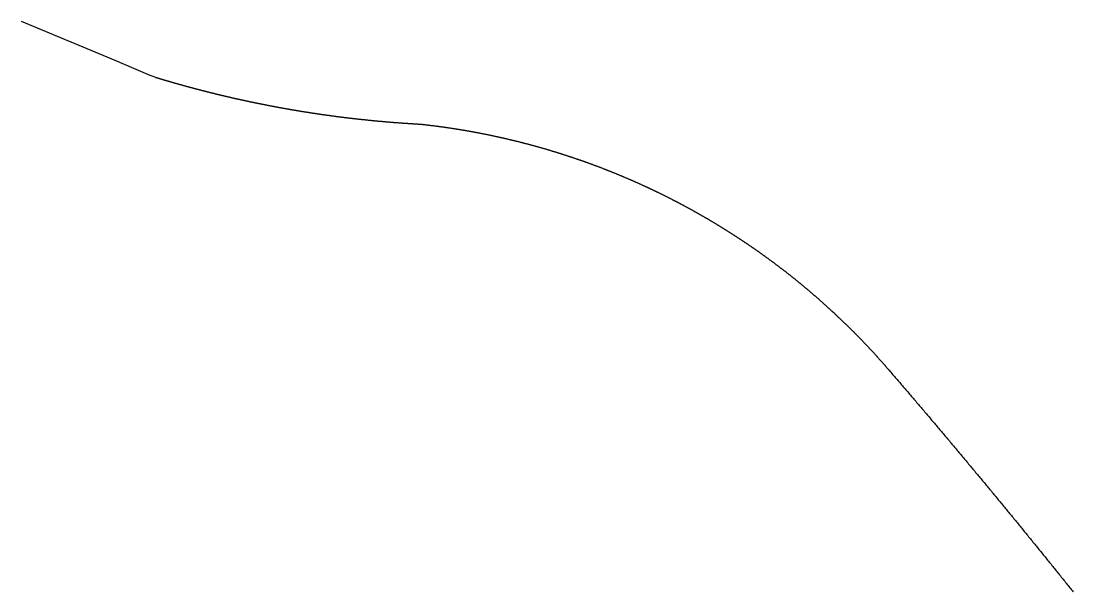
# Model space of a CAD drawing. Header units: millimetres. Extents: x 341926 to 344122, y 7366456 to 7369032.
# Drawn here: x 341926.4 to 342130, y 7367498 to 7367608.6 of the extents above; entities that cross this region are included whole.
import ezdxf

# ---------------------------------------------------------------- set-up
doc = ezdxf.new("R2010")
doc.units = ezdxf.units.MM
doc.layers.add('ESTRADA DO HAWAÍ - 29_12_20 - V48', color=7, linetype='Continuous')

msp = doc.modelspace()

# ---------------------------------------------------------------- linework, layer by layer
at = {"layer": 'ESTRADA DO HAWAÍ - 29_12_20 - V48'}
msp.add_lwpolyline([(341926.39, 7367608.61), (341944.54, 7367601.01), (341949.08, 7367599.11), (341951.35, 7367598.16), (341951.91, 7367597.92), (341952.2, 7367597.8), (341952.34, 7367597.74), (341952.34, 7367597.74), (341952.34, 7367597.74), (341952.35, 7367597.74), (341952.35, 7367597.74), (341952.35, 7367597.74), (341952.35, 7367597.74), (341952.35, 7367597.74), (341952.42, 7367597.71), (341952.49, 7367597.69), (341952.56, 7367597.67), (341952.63, 7367597.65), (341952.7, 7367597.63), (341952.78, 7367597.61), (341952.85, 7367597.59), (341952.92, 7367597.56), (341952.99, 7367597.54), (341953.06, 7367597.52), (341953.13, 7367597.5), (341953.2, 7367597.48), (341953.27, 7367597.46), (341953.34, 7367597.44), (341953.41, 7367597.42), (341953.48, 7367597.4), (341953.55, 7367597.37), (341953.62, 7367597.35), (341953.69, 7367597.33), (341953.76, 7367597.31), (341953.83, 7367597.29), (341953.9, 7367597.27), (341953.97, 7367597.25), (341954.04, 7367597.23), (341954.11, 7367597.21), (341954.18, 7367597.19), (341954.25, 7367597.16), (341954.33, 7367597.14), (341954.4, 7367597.12), (341954.47, 7367597.1), (341954.54, 7367597.08), (341954.61, 7367597.06), (341954.68, 7367597.04), (341954.75, 7367597.02), (341954.82, 7367597), (341954.89, 7367596.98), (341954.96, 7367596.96), (341955.03, 7367596.94), (341955.1, 7367596.92), (341955.17, 7367596.9), (341955.24, 7367596.88), (341955.31, 7367596.86), (341955.38, 7367596.83), (341955.46, 7367596.81), (341955.53, 7367596.79), (341955.6, 7367596.77), (341955.67, 7367596.75), (341955.74, 7367596.73), (341955.81, 7367596.71), (341955.88, 7367596.69), (341955.95, 7367596.67), (341956.02, 7367596.65), (341956.09, 7367596.63), (341956.16, 7367596.61), (341956.23, 7367596.59), (341956.3, 7367596.57), (341956.38, 7367596.55), (341956.45, 7367596.53), (341956.52, 7367596.51), (341956.59, 7367596.49), (341956.66, 7367596.47), (341956.73, 7367596.45), (341956.8, 7367596.43), (341956.87, 7367596.41), (341956.94, 7367596.39), (341957.01, 7367596.37), (341957.08, 7367596.35), (341957.15, 7367596.33), (341957.23, 7367596.31), (341957.3, 7367596.29), (341957.37, 7367596.27), (341957.44, 7367596.25), (341957.51, 7367596.23), (341957.58, 7367596.21), (341957.65, 7367596.19), (341957.72, 7367596.17), (341957.79, 7367596.15), (341957.86, 7367596.13), (341957.93, 7367596.11), (341958.01, 7367596.09), (341958.08, 7367596.07), (341958.15, 7367596.06), (341958.22, 7367596.04), (341958.29, 7367596.02), (341958.36, 7367596), (341958.43, 7367595.98), (341958.5, 7367595.96), (341958.57, 7367595.94), (341958.65, 7367595.92), (341958.72, 7367595.9), (341958.79, 7367595.88), (341958.86, 7367595.86), (341958.93, 7367595.84), (341959, 7367595.82), (341959.07, 7367595.8), (341959.14, 7367595.78), (341959.21, 7367595.77), (341959.28, 7367595.75), (341959.36, 7367595.73), (341959.43, 7367595.71), (341959.5, 7367595.69), (341959.57, 7367595.67), (341959.64, 7367595.65), (341959.71, 7367595.63), (341959.78, 7367595.61), (341959.85, 7367595.59), (341959.93, 7367595.57), (341960, 7367595.56), (341960.07, 7367595.54), (341960.14, 7367595.52), (341960.21, 7367595.5), (341960.28, 7367595.48), (341960.35, 7367595.46), (341960.42, 7367595.44), (341960.49, 7367595.42), (341960.57, 7367595.41), (341960.64, 7367595.39), (341960.71, 7367595.37), (341960.78, 7367595.35), (341960.85, 7367595.33), (341960.92, 7367595.31), (341960.99, 7367595.29), (341961.07, 7367595.28), (341961.14, 7367595.26), (341961.21, 7367595.24), (341961.28, 7367595.22), (341961.35, 7367595.2), (341961.42, 7367595.18), (341961.49, 7367595.16), (341961.56, 7367595.15), (341961.64, 7367595.13), (341961.71, 7367595.11), (341961.78, 7367595.09), (341961.85, 7367595.07), (341961.92, 7367595.05), (341961.99, 7367595.04), (341962.06, 7367595.02), (341962.14, 7367595), (341962.21, 7367594.98), (341962.28, 7367594.96), (341962.35, 7367594.95), (341962.42, 7367594.93), (341962.49, 7367594.91), (341962.56, 7367594.89), (341962.64, 7367594.87), (341962.71, 7367594.86), (341962.78, 7367594.84), (341962.85, 7367594.82), (341962.92, 7367594.8), (341962.99, 7367594.78), (341963.06, 7367594.77), (341963.14, 7367594.75), (341963.21, 7367594.73), (341963.28, 7367594.71), (341963.35, 7367594.69), (341963.42, 7367594.68), (341963.49, 7367594.66), (341963.57, 7367594.64), (341963.64, 7367594.62), (341963.71, 7367594.61), (341963.78, 7367594.59), (341963.85, 7367594.57), (341963.92, 7367594.55), (341963.99, 7367594.54), (341964.07, 7367594.52), (341964.14, 7367594.5), (341964.21, 7367594.48), (341964.28, 7367594.47), (341964.35, 7367594.45), (341964.42, 7367594.43), (341964.5, 7367594.41), (341964.57, 7367594.4), (341964.64, 7367594.38), (341964.71, 7367594.36), (341964.78, 7367594.34), (341964.85, 7367594.33), (341964.93, 7367594.31), (341965, 7367594.29), (341965.07, 7367594.27), (341965.14, 7367594.26), (341965.21, 7367594.24), (341965.28, 7367594.22), (341965.36, 7367594.21), (341965.43, 7367594.19), (341965.5, 7367594.17), (341965.57, 7367594.16), (341965.64, 7367594.14), (341965.72, 7367594.12), (341965.79, 7367594.1), (341965.86, 7367594.09), (341965.93, 7367594.07), (341966, 7367594.05), (341966.07, 7367594.04), (341966.15, 7367594.02), (341966.22, 7367594), (341966.29, 7367593.99), (341966.36, 7367593.97), (341966.43, 7367593.95), (341966.5, 7367593.94), (341966.58, 7367593.92), (341966.65, 7367593.9), (341966.72, 7367593.89), (341966.79, 7367593.87), (341966.86, 7367593.85), (341966.94, 7367593.84), (341967.01, 7367593.82), (341967.08, 7367593.8), (341967.15, 7367593.79), (341967.22, 7367593.77), (341967.3, 7367593.75), (341967.37, 7367593.74), (341967.44, 7367593.72), (341967.51, 7367593.7), (341967.58, 7367593.69), (341967.65, 7367593.67), (341967.73, 7367593.66), (341967.8, 7367593.64), (341967.87, 7367593.62), (341967.94, 7367593.61), (341968.01, 7367593.59), (341968.09, 7367593.57), (341968.16, 7367593.56), (341968.23, 7367593.54), (341968.3, 7367593.53), (341968.37, 7367593.51), (341968.45, 7367593.49), (341968.52, 7367593.48), (341968.59, 7367593.46), (341968.66, 7367593.45), (341968.73, 7367593.43), (341968.81, 7367593.41), (341968.88, 7367593.4), (341968.95, 7367593.38), (341969.02, 7367593.37), (341969.09, 7367593.35), (341969.17, 7367593.34), (341969.24, 7367593.32), (341969.31, 7367593.3), (341969.38, 7367593.29), (341969.45, 7367593.27), (341969.53, 7367593.26), (341969.6, 7367593.24), (341969.67, 7367593.23), (341969.74, 7367593.21), (341969.82, 7367593.19), (341969.89, 7367593.18), (341969.96, 7367593.16), (341970.03, 7367593.15), (341970.1, 7367593.13), (341970.18, 7367593.12), (341970.25, 7367593.1), (341970.32, 7367593.09), (341970.39, 7367593.07), (341970.46, 7367593.06), (341970.54, 7367593.04), (341970.61, 7367593.02), (341970.68, 7367593.01), (341970.75, 7367592.99), (341970.83, 7367592.98), (341970.9, 7367592.96), (341970.97, 7367592.95), (341971.04, 7367592.93), (341971.11, 7367592.92), (341971.19, 7367592.9), (341971.26, 7367592.89), (341971.33, 7367592.87), (341971.4, 7367592.86), (341971.48, 7367592.84), (341971.55, 7367592.83), (341971.62, 7367592.81), (341971.69, 7367592.8), (341971.76, 7367592.78), (341971.84, 7367592.77), (341971.91, 7367592.75), (341971.98, 7367592.74), (341972.05, 7367592.72), (341972.13, 7367592.71), (341972.2, 7367592.69), (341972.27, 7367592.68), (341972.34, 7367592.66), (341972.41, 7367592.65), (341972.49, 7367592.63), (341972.56, 7367592.62), (341972.63, 7367592.61), (341972.7, 7367592.59), (341972.78, 7367592.58), (341972.85, 7367592.56), (341972.92, 7367592.55), (341972.99, 7367592.53), (341973.07, 7367592.52), (341973.14, 7367592.5), (341973.21, 7367592.49), (341973.28, 7367592.48), (341973.36, 7367592.46), (341973.43, 7367592.45), (341973.5, 7367592.43), (341973.57, 7367592.42), (341973.64, 7367592.4), (341973.72, 7367592.39), (341973.79, 7367592.38), (341973.86, 7367592.36), (341973.93, 7367592.35), (341974.01, 7367592.33), (341974.08, 7367592.32), (341974.15, 7367592.3), (341974.22, 7367592.29), (341974.3, 7367592.28), (341974.37, 7367592.26), (341974.44, 7367592.25), (341974.51, 7367592.23), (341974.59, 7367592.22), (341974.66, 7367592.21), (341974.73, 7367592.19), (341974.8, 7367592.18), (341974.88, 7367592.16), (341974.95, 7367592.15), (341975.02, 7367592.14), (341975.09, 7367592.12), (341975.17, 7367592.11), (341975.24, 7367592.1), (341975.31, 7367592.08), (341975.38, 7367592.07), (341975.46, 7367592.05), (341975.53, 7367592.04), (341975.6, 7367592.03), (341975.67, 7367592.01), (341975.75, 7367592), (341975.82, 7367591.99), (341975.89, 7367591.97), (341975.96, 7367591.96), (341976.04, 7367591.95), (341976.11, 7367591.93), (341976.18, 7367591.92), (341976.25, 7367591.91), (341976.33, 7367591.89), (341976.4, 7367591.88), (341976.47, 7367591.87), (341976.54, 7367591.85), (341976.62, 7367591.84), (341976.69, 7367591.83), (341976.76, 7367591.81), (341976.83, 7367591.8), (341976.91, 7367591.79), (341976.98, 7367591.77), (341977.05, 7367591.76), (341977.13, 7367591.75), (341977.2, 7367591.73), (341977.27, 7367591.72), (341977.34, 7367591.71), (341977.42, 7367591.7), (341977.49, 7367591.68), (341977.56, 7367591.67), (341977.63, 7367591.66), (341977.71, 7367591.64), (341977.78, 7367591.63), (341977.85, 7367591.62), (341977.92, 7367591.61), (341978, 7367591.59), (341978.07, 7367591.58), (341978.14, 7367591.57), (341978.22, 7367591.55), (341978.29, 7367591.54), (341978.36, 7367591.53), (341978.43, 7367591.52), (341978.51, 7367591.5), (341978.58, 7367591.49), (341978.65, 7367591.48), (341978.72, 7367591.47), (341978.8, 7367591.45), (341978.87, 7367591.44), (341978.94, 7367591.43), (341979.02, 7367591.42), (341979.09, 7367591.4), (341979.16, 7367591.39), (341979.23, 7367591.38), (341979.31, 7367591.37), (341979.38, 7367591.35), (341979.45, 7367591.34), (341979.52, 7367591.33), (341979.6, 7367591.32), (341979.67, 7367591.31), (341979.74, 7367591.29), (341979.82, 7367591.28), (341979.89, 7367591.27), (341979.96, 7367591.26), (341980.03, 7367591.24), (341980.11, 7367591.23), (341980.18, 7367591.22), (341980.25, 7367591.21), (341980.32, 7367591.2), (341980.4, 7367591.18), (341980.47, 7367591.17), (341980.54, 7367591.16), (341980.62, 7367591.15), (341980.69, 7367591.14), (341980.76, 7367591.12), (341980.83, 7367591.11), (341980.91, 7367591.1), (341980.98, 7367591.09), (341981.05, 7367591.08), (341981.13, 7367591.07), (341981.2, 7367591.05), (341981.27, 7367591.04), (341981.34, 7367591.03), (341981.42, 7367591.02), (341981.49, 7367591.01), (341981.56, 7367591), (341981.64, 7367590.98), (341981.71, 7367590.97), (341981.78, 7367590.96), (341981.85, 7367590.95), (341981.93, 7367590.94), (341982, 7367590.93), (341982.07, 7367590.92), (341982.15, 7367590.9), (341982.22, 7367590.89), (341982.29, 7367590.88), (341982.37, 7367590.87), (341982.44, 7367590.86), (341982.51, 7367590.85), (341982.58, 7367590.84), (341982.66, 7367590.83), (341982.73, 7367590.81), (341982.8, 7367590.8), (341982.88, 7367590.79), (341982.95, 7367590.78), (341983.02, 7367590.77), (341983.09, 7367590.76), (341983.17, 7367590.75), (341983.24, 7367590.74), (341983.31, 7367590.73), (341983.39, 7367590.72), (341983.46, 7367590.7), (341983.53, 7367590.69), (341983.61, 7367590.68), (341983.68, 7367590.67), (341983.75, 7367590.66), (341983.82, 7367590.65), (341983.9, 7367590.64), (341983.97, 7367590.63), (341984.04, 7367590.62), (341984.12, 7367590.61), (341984.19, 7367590.6), (341984.26, 7367590.59), (341984.34, 7367590.58), (341984.41, 7367590.56), (341984.48, 7367590.55), (341984.55, 7367590.54), (341984.63, 7367590.53), (341984.7, 7367590.52), (341984.77, 7367590.51), (341984.85, 7367590.5), (341984.92, 7367590.49), (341984.99, 7367590.48), (341985.07, 7367590.47), (341985.14, 7367590.46), (341985.21, 7367590.45), (341985.28, 7367590.44), (341985.36, 7367590.43), (341985.43, 7367590.42), (341985.5, 7367590.41), (341985.58, 7367590.4), (341985.65, 7367590.39), (341985.72, 7367590.38), (341985.8, 7367590.37), (341985.87, 7367590.36), (341985.94, 7367590.35), (341986.02, 7367590.34), (341986.09, 7367590.33), (341986.16, 7367590.32), (341986.23, 7367590.31), (341986.31, 7367590.3), (341986.38, 7367590.29), (341986.45, 7367590.28), (341986.53, 7367590.27), (341986.6, 7367590.26), (341986.67, 7367590.25), (341986.75, 7367590.24), (341986.82, 7367590.23), (341986.89, 7367590.22), (341986.97, 7367590.21), (341987.04, 7367590.2), (341987.11, 7367590.19), (341987.18, 7367590.18), (341987.26, 7367590.17), (341987.33, 7367590.16), (341987.4, 7367590.15), (341987.48, 7367590.14), (341987.55, 7367590.13), (341987.62, 7367590.12), (341987.7, 7367590.11), (341987.77, 7367590.1), (341987.84, 7367590.09), (341987.92, 7367590.09), (341987.99, 7367590.08), (341988.06, 7367590.07), (341988.14, 7367590.06), (341988.21, 7367590.05), (341988.28, 7367590.04), (341988.36, 7367590.03), (341988.43, 7367590.02), (341988.5, 7367590.01), (341988.57, 7367590), (341988.65, 7367589.99), (341988.72, 7367589.98), (341988.79, 7367589.97), (341988.87, 7367589.97), (341988.94, 7367589.96), (341989.01, 7367589.95), (341989.09, 7367589.94), (341989.16, 7367589.93), (341989.23, 7367589.92), (341989.31, 7367589.91), (341989.38, 7367589.9), (341989.45, 7367589.89), (341989.53, 7367589.89), (341989.6, 7367589.88), (341989.67, 7367589.87), (341989.75, 7367589.86), (341989.82, 7367589.85), (341989.89, 7367589.84), (341989.97, 7367589.83), (341990.04, 7367589.82), (341990.11, 7367589.82), (341990.19, 7367589.81), (341990.26, 7367589.8), (341990.33, 7367589.79), (341990.4, 7367589.78), (341990.48, 7367589.77), (341990.55, 7367589.76), (341990.62, 7367589.76), (341990.7, 7367589.75), (341990.77, 7367589.74), (341990.84, 7367589.73), (341990.92, 7367589.72), (341990.99, 7367589.71), (341991.06, 7367589.71), (341991.14, 7367589.7), (341991.21, 7367589.69), (341991.28, 7367589.68), (341991.36, 7367589.67), (341991.43, 7367589.66), (341991.5, 7367589.66), (341991.58, 7367589.65), (341991.65, 7367589.64), (341991.72, 7367589.63), (341991.8, 7367589.62), (341991.87, 7367589.62), (341991.94, 7367589.61), (341992.02, 7367589.6), (341992.09, 7367589.59), (341992.16, 7367589.58), (341992.24, 7367589.58), (341992.31, 7367589.57), (341992.38, 7367589.56), (341992.46, 7367589.55), (341992.53, 7367589.54), (341992.6, 7367589.54), (341992.68, 7367589.53), (341992.75, 7367589.52), (341992.82, 7367589.51), (341992.9, 7367589.51), (341992.97, 7367589.5), (341993.04, 7367589.49), (341993.12, 7367589.48), (341993.19, 7367589.48), (341993.26, 7367589.47), (341993.34, 7367589.46), (341993.41, 7367589.45), (341993.48, 7367589.45), (341993.56, 7367589.44), (341993.63, 7367589.43), (341993.7, 7367589.42), (341993.78, 7367589.42), (341993.85, 7367589.41), (341993.92, 7367589.4), (341994, 7367589.39), (341994.07, 7367589.39), (341994.14, 7367589.38), (341994.22, 7367589.37), (341994.29, 7367589.36), (341994.36, 7367589.36), (341994.44, 7367589.35), (341994.51, 7367589.34), (341994.58, 7367589.34), (341994.66, 7367589.33), (341994.73, 7367589.32), (341994.8, 7367589.31), (341994.88, 7367589.31), (341994.95, 7367589.3), (341995.02, 7367589.29), (341995.1, 7367589.29), (341995.17, 7367589.28), (341995.24, 7367589.27), (341995.32, 7367589.27), (341995.39, 7367589.26), (341995.46, 7367589.25), (341995.54, 7367589.25), (341995.61, 7367589.24), (341995.68, 7367589.23), (341995.76, 7367589.23), (341995.83, 7367589.22), (341995.9, 7367589.21), (341995.98, 7367589.21), (341996.05, 7367589.2), (341996.12, 7367589.19), (341996.2, 7367589.19), (341996.27, 7367589.18), (341996.34, 7367589.17), (341996.42, 7367589.17), (341996.49, 7367589.16), (341996.56, 7367589.15), (341996.64, 7367589.15), (341996.71, 7367589.14), (341996.78, 7367589.13), (341996.86, 7367589.13), (341996.93, 7367589.12), (341997, 7367589.12), (341997.08, 7367589.11), (341997.15, 7367589.1), (341997.22, 7367589.1), (341997.3, 7367589.09), (341997.37, 7367589.08), (341997.44, 7367589.08), (341997.52, 7367589.07), (341997.59, 7367589.07), (341997.66, 7367589.06), (341997.74, 7367589.05), (341997.81, 7367589.05), (341997.88, 7367589.04), (341997.96, 7367589.04), (341998.03, 7367589.03), (341998.1, 7367589.02), (341998.18, 7367589.02), (341998.25, 7367589.01), (341998.32, 7367589.01), (341998.4, 7367589), (341998.47, 7367588.99), (341998.54, 7367588.99), (341998.62, 7367588.98), (341998.69, 7367588.98), (341998.76, 7367588.97), (341998.84, 7367588.97), (341998.91, 7367588.96), (341998.98, 7367588.96), (341999.06, 7367588.95), (341999.13, 7367588.94), (341999.2, 7367588.94), (341999.28, 7367588.93), (341999.35, 7367588.93), (341999.42, 7367588.92), (341999.5, 7367588.92), (341999.57, 7367588.91), (341999.64, 7367588.91), (341999.72, 7367588.9), (341999.79, 7367588.9), (341999.87, 7367588.89), (341999.94, 7367588.88), (342000.01, 7367588.88), (342000.09, 7367588.87), (342000.16, 7367588.87), (342000.23, 7367588.86), (342000.31, 7367588.86), (342000.38, 7367588.85), (342000.45, 7367588.85), (342000.53, 7367588.84), (342000.6, 7367588.84), (342000.67, 7367588.83), (342000.75, 7367588.83), (342000.82, 7367588.82), (342000.89, 7367588.82), (342000.97, 7367588.81), (342001.04, 7367588.81), (342001.11, 7367588.8), (342001.19, 7367588.8), (342001.26, 7367588.79), (342001.33, 7367588.79), (342001.41, 7367588.78), (342001.48, 7367588.78), (342001.55, 7367588.78), (342001.63, 7367588.77), (342001.7, 7367588.77), (342001.77, 7367588.76), (342001.85, 7367588.76), (342001.92, 7367588.75), (342001.99, 7367588.75), (342002.07, 7367588.74), (342002.14, 7367588.74), (342002.21, 7367588.73), (342002.29, 7367588.73), (342002.36, 7367588.72), (342002.43, 7367588.72), (342002.51, 7367588.72), (342002.58, 7367588.71), (342002.65, 7367588.71), (342002.73, 7367588.7), (342002.8, 7367588.7), (342002.88, 7367588.69), (342002.95, 7367588.69), (342003.02, 7367588.69), (342003.1, 7367588.68), (342003.17, 7367588.68), (342003.24, 7367588.67), (342003.32, 7367588.67), (342003.39, 7367588.67), (342003.46, 7367588.66), (342003.54, 7367588.66), (342003.57, 7367588.66), (342003.58, 7367588.65), (342003.59, 7367588.65), (342003.59, 7367588.65), (342003.59, 7367588.65), (342003.59, 7367588.65), (342003.6, 7367588.65), (342003.65, 7367588.65), (342003.74, 7367588.64), (342003.83, 7367588.63), (342003.93, 7367588.62), (342004.02, 7367588.61), (342004.11, 7367588.6), (342004.2, 7367588.59), (342004.3, 7367588.58), (342004.39, 7367588.57), (342004.48, 7367588.56), (342004.57, 7367588.55), (342004.67, 7367588.53), (342004.76, 7367588.52), (342004.85, 7367588.51), (342004.94, 7367588.5), (342005.03, 7367588.49), (342005.13, 7367588.48), (342005.22, 7367588.47), (342005.31, 7367588.46), (342005.4, 7367588.45), (342005.5, 7367588.44), (342005.59, 7367588.43), (342005.68, 7367588.41), (342005.78, 7367588.4), (342005.87, 7367588.39), (342005.96, 7367588.38), (342006.05, 7367588.37), (342006.15, 7367588.36), (342006.24, 7367588.35), (342006.33, 7367588.33), (342006.42, 7367588.32), (342006.52, 7367588.31), (342006.61, 7367588.3), (342006.7, 7367588.29), (342006.79, 7367588.27), (342006.89, 7367588.26), (342006.98, 7367588.25), (342007.07, 7367588.24), (342007.16, 7367588.22), (342007.26, 7367588.21), (342007.35, 7367588.2), (342007.44, 7367588.19), (342007.53, 7367588.18), (342007.63, 7367588.16), (342007.72, 7367588.15), (342007.81, 7367588.14), (342007.9, 7367588.12), (342008, 7367588.11), (342008.09, 7367588.1), (342008.18, 7367588.09), (342008.27, 7367588.07), (342008.37, 7367588.06), (342008.46, 7367588.05), (342008.55, 7367588.03), (342008.64, 7367588.02), (342008.74, 7367588.01), (342008.83, 7367587.99), (342008.92, 7367587.98), (342009.02, 7367587.97), (342009.11, 7367587.95), (342009.2, 7367587.94), (342009.29, 7367587.92), (342009.39, 7367587.91), (342009.48, 7367587.9), (342009.57, 7367587.88), (342009.66, 7367587.87), (342009.76, 7367587.85), (342009.85, 7367587.84), (342009.94, 7367587.83), (342010.03, 7367587.81), (342010.13, 7367587.8), (342010.22, 7367587.78), (342010.31, 7367587.77), (342010.4, 7367587.75), (342010.5, 7367587.74), (342010.59, 7367587.73), (342010.68, 7367587.71), (342010.77, 7367587.7), (342010.87, 7367587.68), (342010.96, 7367587.67), (342011.05, 7367587.65), (342011.15, 7367587.64), (342011.24, 7367587.62), (342011.33, 7367587.61), (342011.42, 7367587.59), (342011.52, 7367587.57), (342011.61, 7367587.56), (342011.7, 7367587.54), (342011.79, 7367587.53), (342011.89, 7367587.51), (342011.98, 7367587.5), (342012.07, 7367587.48), (342012.16, 7367587.47), (342012.26, 7367587.45), (342012.35, 7367587.43), (342012.44, 7367587.42), (342012.53, 7367587.4), (342012.63, 7367587.39), (342012.72, 7367587.37), (342012.81, 7367587.35), (342012.91, 7367587.34), (342013, 7367587.32), (342013.09, 7367587.31), (342013.18, 7367587.29), (342013.28, 7367587.27), (342013.37, 7367587.26), (342013.46, 7367587.24), (342013.55, 7367587.22), (342013.65, 7367587.21), (342013.74, 7367587.19), (342013.83, 7367587.17), (342013.92, 7367587.15), (342014.02, 7367587.14), (342014.11, 7367587.12), (342014.2, 7367587.1), (342014.29, 7367587.09), (342014.39, 7367587.07), (342014.48, 7367587.05), (342014.57, 7367587.03), (342014.66, 7367587.02), (342014.76, 7367587), (342014.85, 7367586.98), (342014.94, 7367586.96), (342015.03, 7367586.95), (342015.13, 7367586.93), (342015.22, 7367586.91), (342015.31, 7367586.89), (342015.41, 7367586.87), (342015.5, 7367586.86), (342015.59, 7367586.84), (342015.68, 7367586.82), (342015.78, 7367586.8), (342015.87, 7367586.78), (342015.96, 7367586.77), (342016.05, 7367586.75), (342016.15, 7367586.73), (342016.24, 7367586.71), (342016.33, 7367586.69), (342016.42, 7367586.67), (342016.52, 7367586.65), (342016.61, 7367586.63), (342016.7, 7367586.62), (342016.79, 7367586.6), (342016.89, 7367586.58), (342016.98, 7367586.56), (342017.07, 7367586.54), (342017.16, 7367586.52), (342017.26, 7367586.5), (342017.35, 7367586.48), (342017.44, 7367586.46), (342017.53, 7367586.44), (342017.63, 7367586.42), (342017.72, 7367586.4), (342017.81, 7367586.38), (342017.9, 7367586.36), (342018, 7367586.34), (342018.09, 7367586.32), (342018.18, 7367586.3), (342018.27, 7367586.28), (342018.36, 7367586.26), (342018.46, 7367586.24), (342018.55, 7367586.22), (342018.64, 7367586.2), (342018.73, 7367586.18), (342018.83, 7367586.16), (342018.92, 7367586.14), (342019.01, 7367586.12), (342019.1, 7367586.1), (342019.2, 7367586.08), (342019.29, 7367586.06), (342019.38, 7367586.04), (342019.47, 7367586.02), (342019.57, 7367586), (342019.66, 7367585.98), (342019.75, 7367585.96), (342019.84, 7367585.93), (342019.94, 7367585.91), (342020.03, 7367585.89), (342020.12, 7367585.87), (342020.21, 7367585.85), (342020.3, 7367585.83), (342020.4, 7367585.81), (342020.49, 7367585.79), (342020.58, 7367585.76), (342020.67, 7367585.74), (342020.77, 7367585.72), (342020.86, 7367585.7), (342020.95, 7367585.68), (342021.04, 7367585.65), (342021.14, 7367585.63), (342021.23, 7367585.61), (342021.32, 7367585.59), (342021.41, 7367585.57), (342021.5, 7367585.54), (342021.6, 7367585.52), (342021.69, 7367585.5), (342021.78, 7367585.48), (342021.87, 7367585.45), (342021.96, 7367585.43), (342022.06, 7367585.41), (342022.15, 7367585.39), (342022.24, 7367585.36), (342022.33, 7367585.34), (342022.43, 7367585.32), (342022.52, 7367585.3), (342022.61, 7367585.27), (342022.7, 7367585.25), (342022.79, 7367585.23), (342022.89, 7367585.2), (342022.98, 7367585.18), (342023.07, 7367585.16), (342023.16, 7367585.13), (342023.25, 7367585.11), (342023.35, 7367585.09), (342023.44, 7367585.06), (342023.53, 7367585.04), (342023.62, 7367585.01), (342023.71, 7367584.99), (342023.81, 7367584.97), (342023.9, 7367584.94), (342023.99, 7367584.92), (342024.08, 7367584.89), (342024.17, 7367584.87), (342024.27, 7367584.85), (342024.36, 7367584.82), (342024.45, 7367584.8), (342024.54, 7367584.77), (342024.63, 7367584.75), (342024.73, 7367584.72), (342024.82, 7367584.7), (342024.91, 7367584.68), (342025, 7367584.65), (342025.09, 7367584.63), (342025.19, 7367584.6), (342025.28, 7367584.58), (342025.37, 7367584.55), (342025.46, 7367584.53), (342025.55, 7367584.5), (342025.64, 7367584.48), (342025.74, 7367584.45), (342025.83, 7367584.43), (342025.92, 7367584.4), (342026.01, 7367584.37), (342026.1, 7367584.35), (342026.2, 7367584.32), (342026.29, 7367584.3), (342026.38, 7367584.27), (342026.47, 7367584.25), (342026.56, 7367584.22), (342026.65, 7367584.19), (342026.75, 7367584.17), (342026.84, 7367584.14), (342026.93, 7367584.12), (342027.02, 7367584.09), (342027.11, 7367584.06), (342027.2, 7367584.04), (342027.3, 7367584.01), (342027.39, 7367583.99), (342027.48, 7367583.96), (342027.57, 7367583.93), (342027.66, 7367583.91), (342027.75, 7367583.88), (342027.85, 7367583.85), (342027.94, 7367583.83), (342028.03, 7367583.8), (342028.12, 7367583.77), (342028.21, 7367583.74), (342028.3, 7367583.72), (342028.39, 7367583.69), (342028.49, 7367583.66), (342028.58, 7367583.64), (342028.67, 7367583.61), (342028.76, 7367583.58), (342028.85, 7367583.55), (342028.94, 7367583.53), (342029.03, 7367583.5), (342029.13, 7367583.47), (342029.22, 7367583.44), (342029.31, 7367583.42), (342029.4, 7367583.39), (342029.49, 7367583.36), (342029.58, 7367583.33), (342029.67, 7367583.3), (342029.76, 7367583.28), (342029.86, 7367583.25), (342029.95, 7367583.22), (342030.04, 7367583.19), (342030.13, 7367583.16), (342030.22, 7367583.14), (342030.31, 7367583.11), (342030.4, 7367583.08), (342030.49, 7367583.05), (342030.59, 7367583.02), (342030.68, 7367582.99), (342030.77, 7367582.96), (342030.86, 7367582.93), (342030.95, 7367582.91), (342031.04, 7367582.88), (342031.13, 7367582.85), (342031.22, 7367582.82), (342031.31, 7367582.79), (342031.41, 7367582.76), (342031.5, 7367582.73), (342031.59, 7367582.7), (342031.68, 7367582.67), (342031.77, 7367582.64), (342031.86, 7367582.61), (342031.95, 7367582.58), (342032.04, 7367582.55), (342032.13, 7367582.52), (342032.22, 7367582.49), (342032.31, 7367582.46), (342032.41, 7367582.43), (342032.5, 7367582.4), (342032.59, 7367582.37), (342032.68, 7367582.34), (342032.77, 7367582.31), (342032.86, 7367582.28), (342032.95, 7367582.25), (342033.04, 7367582.22), (342033.13, 7367582.19), (342033.22, 7367582.16), (342033.31, 7367582.13), (342033.4, 7367582.1), (342033.49, 7367582.07), (342033.59, 7367582.04), (342033.68, 7367582.01), (342033.77, 7367581.98), (342033.86, 7367581.95), (342033.95, 7367581.92), (342034.04, 7367581.89), (342034.13, 7367581.85), (342034.22, 7367581.82), (342034.31, 7367581.79), (342034.4, 7367581.76), (342034.49, 7367581.73), (342034.58, 7367581.7), (342034.67, 7367581.67), (342034.76, 7367581.63), (342034.85, 7367581.6), (342034.94, 7367581.57), (342035.03, 7367581.54), (342035.12, 7367581.51), (342035.21, 7367581.48), (342035.3, 7367581.44), (342035.39, 7367581.41), (342035.49, 7367581.38), (342035.58, 7367581.35), (342035.67, 7367581.31), (342035.76, 7367581.28), (342035.85, 7367581.25), (342035.94, 7367581.22), (342036.03, 7367581.19), (342036.12, 7367581.15), (342036.21, 7367581.12), (342036.3, 7367581.09), (342036.39, 7367581.05), (342036.48, 7367581.02), (342036.57, 7367580.99), (342036.66, 7367580.96), (342036.75, 7367580.92), (342036.84, 7367580.89), (342036.93, 7367580.86), (342037.02, 7367580.82), (342037.11, 7367580.79), (342037.2, 7367580.76), (342037.29, 7367580.72), (342037.38, 7367580.69), (342037.47, 7367580.66), (342037.56, 7367580.62), (342037.65, 7367580.59), (342037.74, 7367580.56), (342037.83, 7367580.52), (342037.92, 7367580.49), (342038.01, 7367580.45), (342038.1, 7367580.42), (342038.19, 7367580.39), (342038.28, 7367580.35), (342038.36, 7367580.32), (342038.45, 7367580.28), (342038.54, 7367580.25), (342038.63, 7367580.22), (342038.72, 7367580.18), (342038.81, 7367580.15), (342038.9, 7367580.11), (342038.99, 7367580.08), (342039.08, 7367580.04), (342039.17, 7367580.01), (342039.26, 7367579.97), (342039.35, 7367579.94), (342039.44, 7367579.9), (342039.53, 7367579.87), (342039.62, 7367579.83), (342039.71, 7367579.8), (342039.8, 7367579.76), (342039.89, 7367579.73), (342039.98, 7367579.69), (342040.07, 7367579.66), (342040.15, 7367579.62), (342040.24, 7367579.59), (342040.33, 7367579.55), (342040.42, 7367579.52), (342040.51, 7367579.48), (342040.6, 7367579.44), (342040.69, 7367579.41), (342040.78, 7367579.37), (342040.87, 7367579.34), (342040.96, 7367579.3), (342041.05, 7367579.27), (342041.14, 7367579.23), (342041.22, 7367579.19), (342041.31, 7367579.16), (342041.4, 7367579.12), (342041.49, 7367579.08), (342041.58, 7367579.05), (342041.67, 7367579.01), (342041.76, 7367578.98), (342041.85, 7367578.94), (342041.94, 7367578.9), (342042.02, 7367578.87), (342042.11, 7367578.83), (342042.2, 7367578.79), (342042.29, 7367578.75), (342042.38, 7367578.72), (342042.47, 7367578.68), (342042.56, 7367578.64), (342042.65, 7367578.61), (342042.73, 7367578.57), (342042.82, 7367578.53), (342042.91, 7367578.49), (342043, 7367578.46), (342043.09, 7367578.42), (342043.18, 7367578.38), (342043.27, 7367578.34), (342043.35, 7367578.31), (342043.44, 7367578.27), (342043.53, 7367578.23), (342043.62, 7367578.19), (342043.71, 7367578.16), (342043.8, 7367578.12), (342043.88, 7367578.08), (342043.97, 7367578.04), (342044.06, 7367578), (342044.15, 7367577.97), (342044.24, 7367577.93), (342044.33, 7367577.89), (342044.41, 7367577.85), (342044.5, 7367577.81), (342044.59, 7367577.77), (342044.68, 7367577.74), (342044.77, 7367577.7), (342044.85, 7367577.66), (342044.94, 7367577.62), (342045.03, 7367577.58), (342045.12, 7367577.54), (342045.21, 7367577.5), (342045.29, 7367577.46), (342045.38, 7367577.42), (342045.47, 7367577.39), (342045.56, 7367577.35), (342045.65, 7367577.31), (342045.73, 7367577.27), (342045.82, 7367577.23), (342045.91, 7367577.19), (342046, 7367577.15), (342046.09, 7367577.11), (342046.17, 7367577.07), (342046.26, 7367577.03), (342046.35, 7367576.99), (342046.44, 7367576.95), (342046.52, 7367576.91), (342046.61, 7367576.87), (342046.7, 7367576.83), (342046.79, 7367576.79), (342046.87, 7367576.75), (342046.96, 7367576.71), (342047.05, 7367576.67), (342047.14, 7367576.63), (342047.22, 7367576.59), (342047.31, 7367576.55), (342047.4, 7367576.51), (342047.49, 7367576.47), (342047.57, 7367576.43), (342047.66, 7367576.39), (342047.75, 7367576.35), (342047.83, 7367576.31), (342047.92, 7367576.27), (342048.01, 7367576.22), (342048.1, 7367576.18), (342048.18, 7367576.14), (342048.27, 7367576.1), (342048.36, 7367576.06), (342048.44, 7367576.02), (342048.53, 7367575.98), (342048.62, 7367575.94), (342048.7, 7367575.89), (342048.79, 7367575.85), (342048.88, 7367575.81), (342048.97, 7367575.77), (342049.05, 7367575.73), (342049.14, 7367575.69), (342049.23, 7367575.65), (342049.31, 7367575.6), (342049.4, 7367575.56), (342049.49, 7367575.52), (342049.57, 7367575.48), (342049.66, 7367575.44), (342049.75, 7367575.39), (342049.83, 7367575.35), (342049.92, 7367575.31), (342050.01, 7367575.27), (342050.09, 7367575.22), (342050.18, 7367575.18), (342050.26, 7367575.14), (342050.35, 7367575.1), (342050.44, 7367575.05), (342050.52, 7367575.01), (342050.61, 7367574.97), (342050.7, 7367574.93), (342050.78, 7367574.88), (342050.87, 7367574.84), (342050.96, 7367574.8), (342051.04, 7367574.75), (342051.13, 7367574.71), (342051.21, 7367574.67), (342051.3, 7367574.63), (342051.39, 7367574.58), (342051.47, 7367574.54), (342051.56, 7367574.5), (342051.64, 7367574.45), (342051.73, 7367574.41), (342051.82, 7367574.37), (342051.9, 7367574.32), (342051.99, 7367574.28), (342052.07, 7367574.23), (342052.16, 7367574.19), (342052.24, 7367574.15), (342052.33, 7367574.1), (342052.42, 7367574.06), (342052.5, 7367574.01), (342052.59, 7367573.97), (342052.67, 7367573.93), (342052.76, 7367573.88), (342052.84, 7367573.84), (342052.93, 7367573.79), (342053.02, 7367573.75), (342053.1, 7367573.7), (342053.19, 7367573.66), (342053.27, 7367573.62), (342053.36, 7367573.57), (342053.44, 7367573.53), (342053.53, 7367573.48), (342053.61, 7367573.44), (342053.7, 7367573.39), (342053.78, 7367573.35), (342053.87, 7367573.3), (342053.95, 7367573.26), (342054.04, 7367573.21), (342054.12, 7367573.17), (342054.21, 7367573.12), (342054.29, 7367573.08), (342054.38, 7367573.03), (342054.46, 7367572.99), (342054.55, 7367572.94), (342054.63, 7367572.89), (342054.72, 7367572.85), (342054.8, 7367572.8), (342054.89, 7367572.76), (342054.97, 7367572.71), (342055.06, 7367572.67), (342055.14, 7367572.62), (342055.23, 7367572.57), (342055.31, 7367572.53), (342055.4, 7367572.48), (342055.48, 7367572.44), (342055.57, 7367572.39), (342055.65, 7367572.34), (342055.73, 7367572.3), (342055.82, 7367572.25), (342055.9, 7367572.21), (342055.99, 7367572.16), (342056.07, 7367572.11), (342056.16, 7367572.07), (342056.24, 7367572.02), (342056.32, 7367571.97), (342056.41, 7367571.93), (342056.49, 7367571.88), (342056.58, 7367571.83), (342056.66, 7367571.79), (342056.75, 7367571.74), (342056.83, 7367571.69), (342056.91, 7367571.64), (342057, 7367571.6), (342057.08, 7367571.55), (342057.16, 7367571.5), (342057.25, 7367571.46), (342057.33, 7367571.41), (342057.42, 7367571.36), (342057.5, 7367571.31), (342057.58, 7367571.27), (342057.67, 7367571.22), (342057.75, 7367571.17), (342057.84, 7367571.12), (342057.92, 7367571.08), (342058, 7367571.03), (342058.09, 7367570.98), (342058.17, 7367570.93), (342058.25, 7367570.88), (342058.34, 7367570.84), (342058.42, 7367570.79), (342058.5, 7367570.74), (342058.59, 7367570.69), (342058.67, 7367570.64), (342058.75, 7367570.59), (342058.84, 7367570.55), (342058.92, 7367570.5), (342059, 7367570.45), (342059.09, 7367570.4), (342059.17, 7367570.35), (342059.25, 7367570.3), (342059.33, 7367570.26), (342059.42, 7367570.21), (342059.5, 7367570.16), (342059.58, 7367570.11), (342059.67, 7367570.06), (342059.75, 7367570.01), (342059.83, 7367569.96), (342059.91, 7367569.91), (342060, 7367569.86), (342060.08, 7367569.81), (342060.16, 7367569.76), (342060.25, 7367569.72), (342060.33, 7367569.67), (342060.41, 7367569.62), (342060.49, 7367569.57), (342060.58, 7367569.52), (342060.66, 7367569.47), (342060.74, 7367569.42), (342060.82, 7367569.37), (342060.91, 7367569.32), (342060.99, 7367569.27), (342061.07, 7367569.22), (342061.15, 7367569.17), (342061.23, 7367569.12), (342061.32, 7367569.07), (342061.4, 7367569.02), (342061.48, 7367568.97), (342061.56, 7367568.92), (342061.64, 7367568.87), (342061.73, 7367568.82), (342061.81, 7367568.77), (342061.89, 7367568.72), (342061.97, 7367568.67), (342062.05, 7367568.62), (342062.14, 7367568.57), (342062.22, 7367568.51), (342062.3, 7367568.46), (342062.38, 7367568.41), (342062.46, 7367568.36), (342062.54, 7367568.31), (342062.63, 7367568.26), (342062.71, 7367568.21), (342062.79, 7367568.16), (342062.87, 7367568.11), (342062.95, 7367568.06), (342063.03, 7367568.01), (342063.11, 7367567.95), (342063.2, 7367567.9), (342063.28, 7367567.85), (342063.36, 7367567.8), (342063.44, 7367567.75), (342063.52, 7367567.7), (342063.6, 7367567.65), (342063.68, 7367567.59), (342063.76, 7367567.54), (342063.85, 7367567.49), (342063.93, 7367567.44), (342064.01, 7367567.39), (342064.09, 7367567.33), (342064.17, 7367567.28), (342064.25, 7367567.23), (342064.33, 7367567.18), (342064.41, 7367567.13), (342064.49, 7367567.07), (342064.57, 7367567.02), (342064.65, 7367566.97), (342064.73, 7367566.92), (342064.81, 7367566.86), (342064.89, 7367566.81), (342064.98, 7367566.76), (342065.06, 7367566.71), (342065.14, 7367566.65), (342065.22, 7367566.6), (342065.3, 7367566.55), (342065.38, 7367566.5), (342065.46, 7367566.44), (342065.54, 7367566.39), (342065.62, 7367566.34), (342065.7, 7367566.28), (342065.78, 7367566.23), (342065.86, 7367566.18), (342065.94, 7367566.13), (342066.02, 7367566.07), (342066.1, 7367566.02), (342066.18, 7367565.97), (342066.26, 7367565.91), (342066.34, 7367565.86), (342066.42, 7367565.81), (342066.5, 7367565.75), (342066.58, 7367565.7), (342066.66, 7367565.64), (342066.74, 7367565.59), (342066.82, 7367565.54), (342066.89, 7367565.48), (342066.97, 7367565.43), (342067.05, 7367565.38), (342067.13, 7367565.32), (342067.21, 7367565.27), (342067.29, 7367565.21), (342067.37, 7367565.16), (342067.45, 7367565.1), (342067.53, 7367565.05), (342067.61, 7367565), (342067.69, 7367564.94), (342067.77, 7367564.89), (342067.85, 7367564.83), (342067.92, 7367564.78), (342068, 7367564.72), (342068.08, 7367564.67), (342068.16, 7367564.62), (342068.24, 7367564.56), (342068.32, 7367564.51), (342068.4, 7367564.45), (342068.48, 7367564.4), (342068.56, 7367564.34), (342068.63, 7367564.29), (342068.71, 7367564.23), (342068.79, 7367564.18), (342068.87, 7367564.12), (342068.95, 7367564.07), (342069.03, 7367564.01), (342069.1, 7367563.96), (342069.18, 7367563.9), (342069.26, 7367563.84), (342069.34, 7367563.79), (342069.42, 7367563.73), (342069.5, 7367563.68), (342069.57, 7367563.62), (342069.65, 7367563.57), (342069.73, 7367563.51), (342069.81, 7367563.46), (342069.89, 7367563.4), (342069.96, 7367563.34), (342070.04, 7367563.29), (342070.12, 7367563.23), (342070.2, 7367563.18), (342070.28, 7367563.12), (342070.35, 7367563.06), (342070.43, 7367563.01), (342070.51, 7367562.95), (342070.59, 7367562.9), (342070.66, 7367562.84), (342070.74, 7367562.78), (342070.82, 7367562.73), (342070.9, 7367562.67), (342070.97, 7367562.61), (342071.05, 7367562.56), (342071.13, 7367562.5), (342071.21, 7367562.44), (342071.28, 7367562.39), (342071.36, 7367562.33), (342071.44, 7367562.27), (342071.51, 7367562.22), (342071.59, 7367562.16), (342071.67, 7367562.1), (342071.74, 7367562.05), (342071.82, 7367561.99), (342071.9, 7367561.93), (342071.98, 7367561.88), (342072.05, 7367561.82), (342072.13, 7367561.76), (342072.21, 7367561.7), (342072.28, 7367561.65), (342072.36, 7367561.59), (342072.44, 7367561.53), (342072.51, 7367561.47), (342072.59, 7367561.42), (342072.66, 7367561.36), (342072.74, 7367561.3), (342072.82, 7367561.24), (342072.89, 7367561.19), (342072.97, 7367561.13), (342073.05, 7367561.07), (342073.12, 7367561.01), (342073.2, 7367560.95), (342073.27, 7367560.9), (342073.35, 7367560.84), (342073.43, 7367560.78), (342073.5, 7367560.72), (342073.58, 7367560.66), (342073.65, 7367560.61), (342073.73, 7367560.55), (342073.81, 7367560.49), (342073.88, 7367560.43), (342073.96, 7367560.37), (342074.03, 7367560.31), (342074.11, 7367560.26), (342074.18, 7367560.2), (342074.26, 7367560.14), (342074.33, 7367560.08), (342074.41, 7367560.02), (342074.49, 7367559.96), (342074.56, 7367559.9), (342074.64, 7367559.84), (342074.71, 7367559.79), (342074.79, 7367559.73), (342074.86, 7367559.67), (342074.94, 7367559.61), (342075.01, 7367559.55), (342075.09, 7367559.49), (342075.16, 7367559.43), (342075.24, 7367559.37), (342075.31, 7367559.31), (342075.39, 7367559.25), (342075.46, 7367559.19), (342075.54, 7367559.14), (342075.61, 7367559.08), (342075.68, 7367559.02), (342075.76, 7367558.96), (342075.83, 7367558.9), (342075.91, 7367558.84), (342075.98, 7367558.78), (342076.06, 7367558.72), (342076.13, 7367558.66), (342076.21, 7367558.6), (342076.28, 7367558.54), (342076.35, 7367558.48), (342076.43, 7367558.42), (342076.5, 7367558.36), (342076.58, 7367558.3), (342076.65, 7367558.24), (342076.72, 7367558.18), (342076.8, 7367558.12), (342076.87, 7367558.06), (342076.95, 7367558), (342077.02, 7367557.94), (342077.09, 7367557.88), (342077.17, 7367557.82), (342077.24, 7367557.76), (342077.31, 7367557.7), (342077.39, 7367557.63), (342077.46, 7367557.57), (342077.54, 7367557.51), (342077.61, 7367557.45), (342077.68, 7367557.39), (342077.76, 7367557.33), (342077.83, 7367557.27), (342077.9, 7367557.21), (342077.98, 7367557.15), (342078.05, 7367557.09), (342078.12, 7367557.03), (342078.19, 7367556.97), (342078.27, 7367556.9), (342078.34, 7367556.84), (342078.41, 7367556.78), (342078.49, 7367556.72), (342078.56, 7367556.66), (342078.63, 7367556.6), (342078.7, 7367556.54), (342078.78, 7367556.48), (342078.85, 7367556.41), (342078.92, 7367556.35), (342078.99, 7367556.29), (342079.07, 7367556.23), (342079.14, 7367556.17), (342079.21, 7367556.11), (342079.28, 7367556.04), (342079.36, 7367555.98), (342079.43, 7367555.92), (342079.5, 7367555.86), (342079.57, 7367555.8), (342079.65, 7367555.73), (342079.72, 7367555.67), (342079.79, 7367555.61), (342079.86, 7367555.55), (342079.93, 7367555.49), (342080.01, 7367555.42), (342080.08, 7367555.36), (342080.15, 7367555.3), (342080.22, 7367555.24), (342080.29, 7367555.17), (342080.36, 7367555.11), (342080.44, 7367555.05), (342080.51, 7367554.99), (342080.58, 7367554.92), (342080.65, 7367554.86), (342080.72, 7367554.8), (342080.79, 7367554.74), (342080.86, 7367554.67), (342080.94, 7367554.61), (342081.01, 7367554.55), (342081.08, 7367554.49), (342081.15, 7367554.42), (342081.22, 7367554.36), (342081.29, 7367554.3), (342081.36, 7367554.23), (342081.43, 7367554.17), (342081.5, 7367554.11), (342081.57, 7367554.04), (342081.64, 7367553.98), (342081.72, 7367553.92), (342081.79, 7367553.85), (342081.86, 7367553.79), (342081.93, 7367553.73), (342082, 7367553.66), (342082.07, 7367553.6), (342082.14, 7367553.54), (342082.21, 7367553.47), (342082.28, 7367553.41), (342082.35, 7367553.35), (342082.42, 7367553.28), (342082.49, 7367553.22), (342082.56, 7367553.16), (342082.63, 7367553.09), (342082.7, 7367553.03), (342082.77, 7367552.96), (342082.84, 7367552.9), (342082.91, 7367552.84), (342082.98, 7367552.77), (342083.05, 7367552.71), (342083.12, 7367552.64), (342083.19, 7367552.58), (342083.26, 7367552.52), (342083.33, 7367552.45), (342083.4, 7367552.39), (342083.47, 7367552.32), (342083.54, 7367552.26), (342083.61, 7367552.19), (342083.67, 7367552.13), (342083.74, 7367552.07), (342083.81, 7367552), (342083.88, 7367551.94), (342083.95, 7367551.87), (342084.02, 7367551.81), (342084.09, 7367551.74), (342084.16, 7367551.68), (342084.23, 7367551.61), (342084.3, 7367551.55), (342084.37, 7367551.48), (342084.43, 7367551.42), (342084.5, 7367551.35), (342084.57, 7367551.29), (342084.64, 7367551.22), (342084.71, 7367551.16), (342084.78, 7367551.09), (342084.85, 7367551.03), (342084.91, 7367550.96), (342084.98, 7367550.9), (342085.05, 7367550.83), (342085.12, 7367550.77), (342085.19, 7367550.7), (342085.25, 7367550.64), (342085.32, 7367550.57), (342085.39, 7367550.51), (342085.46, 7367550.44), (342085.53, 7367550.38), (342085.59, 7367550.31), (342085.66, 7367550.24), (342085.73, 7367550.18), (342085.8, 7367550.11), (342085.87, 7367550.05), (342085.93, 7367549.98), (342086, 7367549.92), (342086.07, 7367549.85), (342086.14, 7367549.78), (342086.2, 7367549.72), (342086.27, 7367549.65), (342086.34, 7367549.59), (342086.41, 7367549.52), (342086.47, 7367549.45), (342086.54, 7367549.39), (342086.61, 7367549.32), (342086.67, 7367549.26), (342086.74, 7367549.19), (342086.81, 7367549.12), (342086.88, 7367549.06), (342086.94, 7367548.99), (342087.01, 7367548.92), (342087.08, 7367548.86), (342087.14, 7367548.79), (342087.21, 7367548.73), (342087.28, 7367548.66), (342087.34, 7367548.59), (342087.41, 7367548.53), (342087.48, 7367548.46), (342087.54, 7367548.39), (342087.61, 7367548.33), (342087.67, 7367548.26), (342087.74, 7367548.19), (342087.81, 7367548.13), (342087.87, 7367548.06), (342087.94, 7367547.99), (342088, 7367547.92), (342088.07, 7367547.86), (342088.14, 7367547.79), (342088.2, 7367547.72), (342088.27, 7367547.66), (342088.33, 7367547.59), (342088.4, 7367547.52), (342088.47, 7367547.46), (342088.53, 7367547.39), (342088.6, 7367547.32), (342088.66, 7367547.25), (342088.73, 7367547.19), (342088.79, 7367547.12), (342088.86, 7367547.05), (342088.92, 7367546.98), (342088.99, 7367546.92), (342089.05, 7367546.85), (342089.12, 7367546.78), (342089.18, 7367546.71), (342089.25, 7367546.65), (342089.31, 7367546.58), (342089.38, 7367546.51), (342089.44, 7367546.44), (342089.51, 7367546.38), (342089.57, 7367546.31), (342089.64, 7367546.24), (342089.7, 7367546.17), (342089.77, 7367546.1), (342089.83, 7367546.04), (342089.9, 7367545.97), (342089.96, 7367545.9), (342090.03, 7367545.83), (342090.09, 7367545.76), (342090.15, 7367545.7), (342090.22, 7367545.63), (342090.28, 7367545.56), (342090.35, 7367545.49), (342090.41, 7367545.42), (342090.48, 7367545.35), (342090.54, 7367545.29), (342090.6, 7367545.22), (342090.67, 7367545.15), (342090.73, 7367545.08), (342090.79, 7367545.01), (342090.86, 7367544.94), (342090.92, 7367544.88), (342090.99, 7367544.81), (342091.05, 7367544.74), (342091.11, 7367544.67), (342091.18, 7367544.6), (342091.24, 7367544.53), (342091.3, 7367544.46), (342091.37, 7367544.39), (342091.43, 7367544.33), (342091.49, 7367544.26), (342091.56, 7367544.19), (342091.62, 7367544.12), (342091.68, 7367544.05), (342091.75, 7367543.98), (342091.81, 7367543.91), (342091.87, 7367543.84), (342091.93, 7367543.77), (342092, 7367543.7), (342092.06, 7367543.64), (342092.12, 7367543.57), (342092.18, 7367543.5), (342092.25, 7367543.43), (342092.31, 7367543.36), (342092.37, 7367543.29), (342092.43, 7367543.22), (342092.5, 7367543.15), (342092.56, 7367543.08), (342092.62, 7367543.01), (342092.68, 7367542.94), (342092.75, 7367542.87), (342092.81, 7367542.8), (342092.87, 7367542.73), (342092.93, 7367542.66), (342092.99, 7367542.59), (342093.05, 7367542.52), (342093.12, 7367542.45), (342093.18, 7367542.38), (342093.24, 7367542.31), (342093.3, 7367542.24), (342093.36, 7367542.17), (342093.42, 7367542.1), (342093.49, 7367542.03), (342093.55, 7367541.96), (342093.61, 7367541.89), (342093.67, 7367541.82), (342093.73, 7367541.75), (342093.79, 7367541.68), (342093.85, 7367541.61), (342093.91, 7367541.54), (342093.98, 7367541.47), (342094.04, 7367541.4), (342094.1, 7367541.33), (342094.16, 7367541.26), (342094.22, 7367541.19), (342094.28, 7367541.12), (342094.28, 7367541.12), (342094.28, 7367541.12), (342094.29, 7367541.12), (342094.29, 7367541.11), (342094.31, 7367541.09), (342094.4, 7367540.99), (342094.57, 7367540.79), (342094.74, 7367540.59), (342094.92, 7367540.38), (342095.09, 7367540.18), (342095.26, 7367539.98), (342095.43, 7367539.78), (342095.6, 7367539.58), (342095.78, 7367539.38), (342095.95, 7367539.18), (342096.12, 7367538.98), (342096.29, 7367538.78), (342096.47, 7367538.58), (342096.64, 7367538.38), (342096.81, 7367538.18), (342096.98, 7367537.98), (342097.15, 7367537.77), (342097.33, 7367537.57), (342097.5, 7367537.37), (342097.67, 7367537.17), (342097.84, 7367536.97), (342098.01, 7367536.77), (342098.19, 7367536.57), (342098.36, 7367536.37), (342098.53, 7367536.17), (342098.7, 7367535.97), (342098.87, 7367535.76), (342099.05, 7367535.56), (342099.22, 7367535.36), (342099.39, 7367535.16), (342099.56, 7367534.96), (342099.73, 7367534.76), (342099.9, 7367534.56), (342100.08, 7367534.35), (342100.25, 7367534.15), (342100.42, 7367533.95), (342100.59, 7367533.75), (342100.76, 7367533.55), (342100.93, 7367533.35), (342101.1, 7367533.15), (342101.27, 7367532.94), (342101.45, 7367532.74), (342101.62, 7367532.54), (342101.79, 7367532.34), (342101.96, 7367532.14), (342102.13, 7367531.93), (342102.3, 7367531.73), (342102.47, 7367531.53), (342102.64, 7367531.33), (342102.81, 7367531.13), (342102.99, 7367530.93), (342103.16, 7367530.72), (342103.33, 7367530.52), (342103.5, 7367530.32), (342103.67, 7367530.12), (342103.84, 7367529.91), (342104.01, 7367529.71), (342104.18, 7367529.51), (342104.35, 7367529.31), (342104.52, 7367529.11), (342104.69, 7367528.9), (342104.86, 7367528.7), (342105.03, 7367528.5), (342105.2, 7367528.3), (342105.37, 7367528.09), (342105.55, 7367527.89), (342105.72, 7367527.69), (342105.89, 7367527.49), (342106.06, 7367527.29), (342106.23, 7367527.08), (342106.4, 7367526.88), (342106.57, 7367526.68), (342106.74, 7367526.47), (342106.91, 7367526.27), (342107.08, 7367526.07), (342107.25, 7367525.87), (342107.42, 7367525.66), (342107.59, 7367525.46), (342107.76, 7367525.26), (342107.93, 7367525.06), (342108.1, 7367524.85), (342108.27, 7367524.65), (342108.44, 7367524.45), (342108.61, 7367524.24), (342108.78, 7367524.04), (342108.95, 7367523.84), (342109.12, 7367523.64), (342109.29, 7367523.43), (342109.45, 7367523.23), (342109.62, 7367523.03), (342109.79, 7367522.82), (342109.96, 7367522.62), (342110.13, 7367522.42), (342110.3, 7367522.21), (342110.47, 7367522.01), (342110.64, 7367521.81), (342110.81, 7367521.6), (342110.98, 7367521.4), (342111.15, 7367521.2), (342111.32, 7367520.99), (342111.49, 7367520.79), (342111.66, 7367520.59), (342111.83, 7367520.38), (342111.99, 7367520.18), (342112.16, 7367519.98), (342112.33, 7367519.77), (342112.5, 7367519.57), (342112.67, 7367519.37), (342112.84, 7367519.16), (342113.01, 7367518.96), (342113.18, 7367518.75), (342113.35, 7367518.55), (342113.52, 7367518.35), (342113.68, 7367518.14), (342113.85, 7367517.94), (342114.02, 7367517.74), (342114.19, 7367517.53), (342114.36, 7367517.33), (342114.53, 7367517.12), (342114.7, 7367516.92), (342114.86, 7367516.72), (342115.03, 7367516.51), (342115.2, 7367516.31), (342115.37, 7367516.1), (342115.54, 7367515.9), (342115.71, 7367515.7), (342115.87, 7367515.49), (342116.04, 7367515.29), (342116.21, 7367515.08), (342116.38, 7367514.88), (342116.55, 7367514.67), (342116.72, 7367514.47), (342116.88, 7367514.27), (342117.05, 7367514.06), (342117.22, 7367513.86), (342117.39, 7367513.65), (342117.56, 7367513.45), (342117.72, 7367513.24), (342117.89, 7367513.04), (342118.06, 7367512.83), (342118.23, 7367512.63), (342118.39, 7367512.43), (342118.56, 7367512.22), (342118.73, 7367512.02), (342118.9, 7367511.81), (342119.07, 7367511.61), (342119.23, 7367511.4), (342119.4, 7367511.2), (342119.57, 7367510.99), (342119.74, 7367510.79), (342119.9, 7367510.58), (342120.07, 7367510.38), (342120.24, 7367510.17), (342120.4, 7367509.97), (342120.57, 7367509.76), (342120.74, 7367509.56), (342120.91, 7367509.35), (342121.07, 7367509.15), (342121.24, 7367508.94), (342121.41, 7367508.74), (342121.58, 7367508.53), (342121.74, 7367508.33), (342121.91, 7367508.12), (342122.08, 7367507.92), (342122.24, 7367507.71), (342122.41, 7367507.51), (342122.58, 7367507.3), (342122.74, 7367507.1), (342122.91, 7367506.89), (342123.08, 7367506.69), (342123.24, 7367506.48), (342123.41, 7367506.27), (342123.58, 7367506.07), (342123.74, 7367505.86), (342123.91, 7367505.66), (342124.08, 7367505.45), (342124.24, 7367505.25), (342124.41, 7367505.04), (342124.58, 7367504.84), (342124.74, 7367504.63), (342124.91, 7367504.42), (342125.08, 7367504.22), (342125.24, 7367504.01), (342125.41, 7367503.81), (342125.58, 7367503.6), (342125.74, 7367503.4), (342125.91, 7367503.19), (342126.07, 7367502.98), (342126.24, 7367502.78), (342126.41, 7367502.57), (342126.57, 7367502.37), (342126.74, 7367502.16), (342126.9, 7367501.95), (342127.07, 7367501.75), (342127.24, 7367501.54), (342127.4, 7367501.34), (342127.57, 7367501.13), (342127.73, 7367500.92), (342127.9, 7367500.72), (342128.06, 7367500.51), (342128.23, 7367500.3), (342128.4, 7367500.1), (342128.56, 7367499.89), (342128.73, 7367499.69), (342128.89, 7367499.48), (342129.06, 7367499.27), (342129.22, 7367499.07), (342129.39, 7367498.86), (342129.55, 7367498.65), (342129.72, 7367498.45), (342129.89, 7367498.24), (342130.05, 7367498.03)], dxfattribs=at)

doc.saveas('drawing.dxf')
